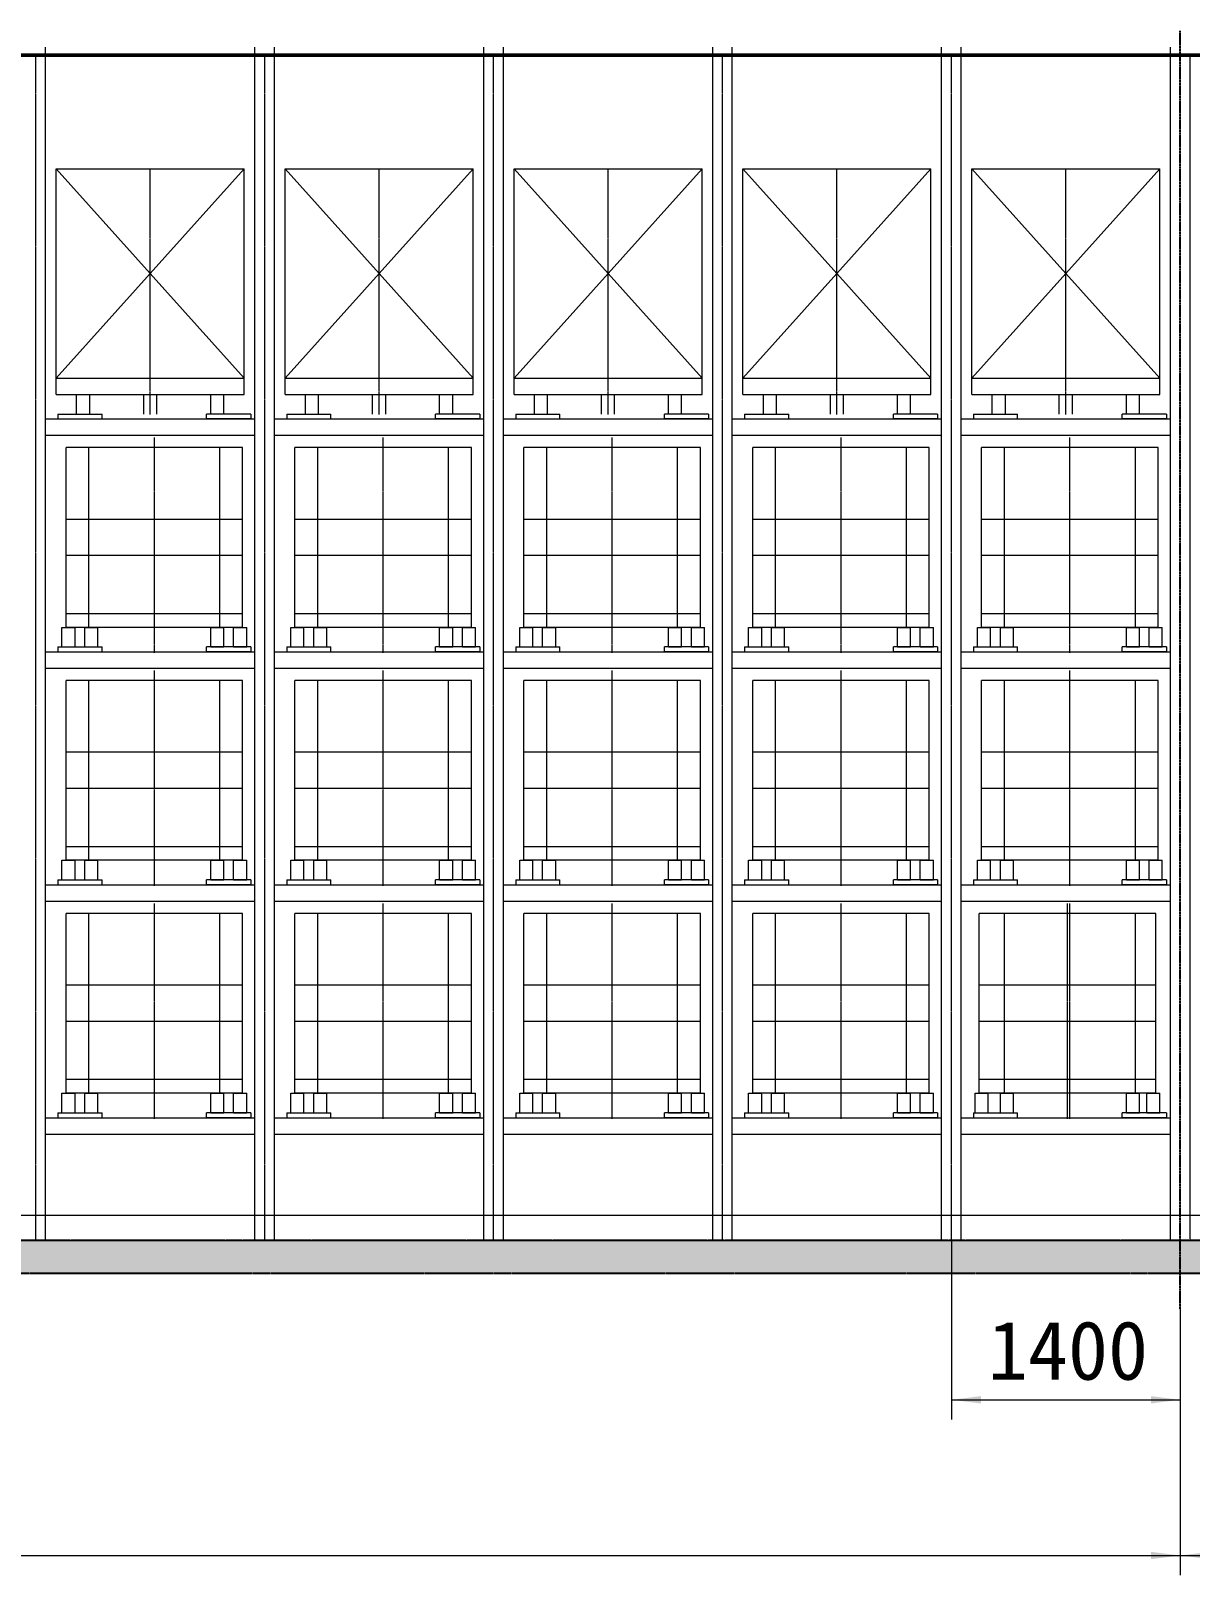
# Model space of a CAD drawing. Header units: millimetres. Extents: x -50460 to 50460, y -35640 to 35640.
# Drawn here: x 7675 to 14765, y 18416 to 27864 of the extents above; entities that cross this region are included whole.
import ezdxf

# ---------------------------------------------------------------- set-up
doc = ezdxf.new("R2010")
doc.units = ezdxf.units.MM
for name, pattern in [('AM_ISO08W050', [16, 13, -1, 1, -1]), ('双点画线', [22, 12, -2, 2, -2, 2, -2]), ('点画线', [18, 12, -2, 2, -2])]:
    doc.linetypes.add(name, pattern=pattern)
doc.layers.get('0').update_dxf_attribs({"lineweight": 35})
for name, color, linetype, lineweight in [('7', 30, '双点画线', 18), ('EB0', 7, 'Continuous', 15), ('loading', 57, 'Continuous', 18), ('RackFrame', 5, 'Continuous', 18), ('中心线层', 1, '点画线', 18), ('中心线层AM_7', 1, 'AM_ISO08W050', 25), ('剖面线层', 6, 'Continuous', 18), ('尺寸线层', 4, 'Continuous', 18), ('粗实线层AM_0', 7, 'Continuous', 50), ('细实线层', 3, 'Continuous', 18), ('细线', 7, 'Continuous', 18)]:
    doc.layers.add(name, color=color, linetype=linetype, lineweight=lineweight)
doc.dimstyles.new('AM_DEMATIC$0', dxfattribs={"dimscale": 120, "dimtxt": 3, "dimasz": 1.5, "dimexe": 1, "dimexo": 0, "dimgap": 1, "dimtad": 1, "dimdsep": 46, "dimtxsty": 'Standard', "dimblk": '_CAXARROW', "dimcen": 0, "dimdle": 3, "dimclrd": 256, "dimclre": 256, "dimclrt": 2, "dimadec": 0, "dimazin": 2, "dimtfac": 0.707107, "dimtdec": 3, "dimtmove": 0, "dimatfit": 3, "dimfxl": 0, "dimfrac": 2, "dimtolj": 1, "dimlwd": 18, "dimarcsym": 0})

# ---------------------------------------------------------------- blocks, each defined once
blk = doc.blocks.new('*X6')
at = {"layer": '尺寸线层', "linetype": 'Continuous', "lineweight": 18}
for points in [[(-32894.7, 18536.5), (-32714.7, 18559), (-32714.7, 18514)], [(14705.3, 18536.5), (14525.3, 18559), (14525.3, 18514)]]:
    blk.add_hatch(color=256, dxfattribs=at).paths.add_polyline_path(points, flags=0)
at = {"layer": '尺寸线层'}
for p, q in [((-32894.7, 20045.3), (-32894.7, 18416.5)), ((14705.3, 20045.3), (14705.3, 18416.5))]:
    blk.add_line(p, q, dxfattribs=at)
at = {"layer": '尺寸线层', "linetype": 'Continuous', "lineweight": 18}
blk.add_line((-32894.7, 18536.5), (14705.3, 18536.5), dxfattribs=at)
at = {"layer": '尺寸线层', "color": 2, "insert": (-8418.6, 18836.5), "char_height": 360, "width": 6488, "attachment_point": 5, "line_spacing_factor": 1.37}
blk.add_mtext('1400*34=47600', dxfattribs=at)
blk = doc.blocks.new('_CAXARROW')
blk.add_hatch(color=0).paths.add_polyline_path([(0, 0), (-1, 0.125), (-1, -0.125)], flags=0)
blk = doc.blocks.new('*X8')
at = {"layer": '中心线层', "linetype": '点画线', "lineweight": 18}
blk.add_line((0, -35.8), (0, 1280.9), dxfattribs=at)
at = {"layer": '细实线层'}
for p, q in [((-540, 120), (-540, 1220)), ((540, 1220), (-540, 1220)), ((540, 120), (540, 1220)), ((540.5, 780.8), (-540.5, 780.8)), ((540.5, 559.2), (-540.5, 559.2)), ((540, 203.3), (-540, 203.3)), ((-565, 0), (-565, 120)), ((-565, 120), (-485, 120)), ((540, 120), (-540, 120)), ((-485, 0), (-485, 120)), ((485, 0), (485, 120)), ((485, 120), (565, 120)), ((565, 0), (565, 120)), ((-565, 0), (-485, 0)), ((485, 0), (565, 0))]:
    blk.add_line(p, q, dxfattribs=at)
blk = doc.blocks.new('*X9')
at = {"layer": '中心线层', "linetype": '点画线', "lineweight": 18}
blk.add_line((0, -155.8), (0, 1160.9), dxfattribs=at)
at = {"layer": '剖面线层'}
for p, q in [((-400, 0), (-400, 1100)), ((400, 1100), (-400, 1100)), ((400, 0), (400, 1100)), ((400.5, 660.8), (-400.5, 660.8)), ((400.5, 439.2), (-400.5, 439.2)), ((-425, -120), (-425, 0)), ((-425, 0), (-345, 0)), ((400, 83.3), (-400, 83.3)), ((400, 0), (-400, 0)), ((-345, -120), (-345, 0)), ((345, -120), (345, 0)), ((345, 0), (425, 0)), ((425, -120), (425, 0)), ((-425, -120), (-345, -120)), ((345, -120), (425, -120))]:
    blk.add_line(p, q, dxfattribs=at)
blk = doc.blocks.new('*X10')
at = {"layer": '中心线层', "linetype": '点画线', "lineweight": 18}
blk.add_line((0, -35.8), (0, 1280.9), dxfattribs=at)
at = {"layer": '细实线层'}
for p, q in [((-540, 120), (-540, 1220)), ((540, 1220), (-540, 1220)), ((540, 120), (540, 1220)), ((540.5, 780.8), (-540.5, 780.8)), ((540.5, 559.2), (-540.5, 559.2)), ((540, 203.3), (-540, 203.3)), ((-565, 0), (-565, 120)), ((-565, 120), (-485, 120)), ((540, 120), (-540, 120)), ((-485, 0), (-485, 120)), ((485, 0), (485, 120)), ((485, 120), (565, 120)), ((565, 0), (565, 120)), ((-565, 0), (-485, 0)), ((485, 0), (565, 0))]:
    blk.add_line(p, q, dxfattribs=at)
blk = doc.blocks.new('*X11')
at = {"layer": '中心线层', "linetype": '点画线', "lineweight": 18}
blk.add_line((0, -155.8), (0, 1160.9), dxfattribs=at)
at = {"layer": '剖面线层'}
for p, q in [((-400, 0), (-400, 1100)), ((400, 1100), (-400, 1100)), ((400, 0), (400, 1100)), ((400.5, 660.8), (-400.5, 660.8)), ((400.5, 439.2), (-400.5, 439.2)), ((-425, -120), (-425, 0)), ((-425, 0), (-345, 0)), ((400, 83.3), (-400, 83.3)), ((400, 0), (-400, 0)), ((-345, -120), (-345, 0)), ((345, -120), (345, 0)), ((345, 0), (425, 0)), ((425, -120), (425, 0)), ((-425, -120), (-345, -120)), ((345, -120), (425, -120))]:
    blk.add_line(p, q, dxfattribs=at)
blk = doc.blocks.new('*X12')
at = {"layer": '中心线层', "linetype": '点画线', "lineweight": 18}
blk.add_line((0, -35.8), (0, 1280.9), dxfattribs=at)
at = {"layer": '细实线层'}
for p, q in [((-540, 120), (-540, 1220)), ((540, 1220), (-540, 1220)), ((540, 120), (540, 1220)), ((540.5, 780.8), (-540.5, 780.8)), ((540.5, 559.2), (-540.5, 559.2)), ((540, 203.3), (-540, 203.3)), ((-565, 0), (-565, 120)), ((-565, 120), (-485, 120)), ((540, 120), (-540, 120)), ((-485, 0), (-485, 120)), ((485, 0), (485, 120)), ((485, 120), (565, 120)), ((565, 0), (565, 120)), ((-565, 0), (-485, 0)), ((485, 0), (565, 0))]:
    blk.add_line(p, q, dxfattribs=at)
blk = doc.blocks.new('*X13')
at = {"layer": '中心线层', "linetype": '点画线', "lineweight": 18}
blk.add_line((0, -155.8), (0, 1160.9), dxfattribs=at)
at = {"layer": '剖面线层'}
for p, q in [((-400, 0), (-400, 1100)), ((400, 1100), (-400, 1100)), ((400, 0), (400, 1100)), ((400.5, 660.8), (-400.5, 660.8)), ((400.5, 439.2), (-400.5, 439.2)), ((-425, -120), (-425, 0)), ((-425, 0), (-345, 0)), ((400, 83.3), (-400, 83.3)), ((400, 0), (-400, 0)), ((-345, -120), (-345, 0)), ((345, -120), (345, 0)), ((345, 0), (425, 0)), ((425, -120), (425, 0)), ((-425, -120), (-345, -120)), ((345, -120), (425, -120))]:
    blk.add_line(p, q, dxfattribs=at)
blk = doc.blocks.new('*X14')
at = {"layer": '尺寸线层', "linetype": 'Continuous', "lineweight": 18}
for points in [[(13305.3, 19488.9), (13485.3, 19511.4), (13485.3, 19466.4)], [(14705.3, 19488.9), (14525.3, 19511.4), (14525.3, 19466.4)]]:
    blk.add_hatch(color=256, dxfattribs=at).paths.add_polyline_path(points, flags=0)
at = {"layer": '尺寸线层'}
for p, q in [((13305.3, 20461.4), (13305.3, 19368.9)), ((14705.3, 20045.3), (14705.3, 19368.9))]:
    blk.add_line(p, q, dxfattribs=at)
at = {"layer": '尺寸线层', "linetype": 'Continuous', "lineweight": 18}
blk.add_line((13305.3, 19488.9), (14705.3, 19488.9), dxfattribs=at)
at = {"layer": '尺寸线层', "color": 2, "insert": (14018.3, 19788.9), "char_height": 360, "width": 1880, "attachment_point": 5, "line_spacing_factor": 1.37}
blk.add_mtext('1400', dxfattribs=at)
blk = doc.blocks.new('*X15')
at = {"layer": '中心线层', "linetype": '点画线', "lineweight": 18}
blk.add_line((0, -35.8), (0, 1280.9), dxfattribs=at)
at = {"layer": '细实线层'}
for p, q in [((-540, 120), (-540, 1220)), ((540, 1220), (-540, 1220)), ((540, 120), (540, 1220)), ((540.5, 780.8), (-540.5, 780.8)), ((540.5, 559.2), (-540.5, 559.2)), ((540, 203.3), (-540, 203.3)), ((-565, 0), (-565, 120)), ((-565, 120), (-485, 120)), ((540, 120), (-540, 120)), ((-485, 0), (-485, 120)), ((485, 0), (485, 120)), ((485, 120), (565, 120)), ((565, 0), (565, 120)), ((-565, 0), (-485, 0)), ((485, 0), (565, 0))]:
    blk.add_line(p, q, dxfattribs=at)
blk = doc.blocks.new('*X16')
at = {"layer": '中心线层', "linetype": '点画线', "lineweight": 18}
blk.add_line((0, -155.8), (0, 1160.9), dxfattribs=at)
at = {"layer": '剖面线层'}
for p, q in [((-400, 0), (-400, 1100)), ((400, 1100), (-400, 1100)), ((400, 0), (400, 1100)), ((400.5, 660.8), (-400.5, 660.8)), ((400.5, 439.2), (-400.5, 439.2)), ((-425, -120), (-425, 0)), ((-425, 0), (-345, 0)), ((400, 83.3), (-400, 83.3)), ((400, 0), (-400, 0)), ((-345, -120), (-345, 0)), ((345, -120), (345, 0)), ((345, 0), (425, 0)), ((425, -120), (425, 0)), ((-425, -120), (-345, -120)), ((345, -120), (425, -120))]:
    blk.add_line(p, q, dxfattribs=at)
blk = doc.blocks.new('*X17')
at = {"layer": '中心线层', "linetype": '点画线', "lineweight": 18}
blk.add_line((0, -35.8), (0, 1280.9), dxfattribs=at)
at = {"layer": '细实线层'}
for p, q in [((-540, 120), (-540, 1220)), ((540, 1220), (-540, 1220)), ((540, 120), (540, 1220)), ((540.5, 780.8), (-540.5, 780.8)), ((540.5, 559.2), (-540.5, 559.2)), ((540, 203.3), (-540, 203.3)), ((-565, 0), (-565, 120)), ((-565, 120), (-485, 120)), ((540, 120), (-540, 120)), ((-485, 0), (-485, 120)), ((485, 0), (485, 120)), ((485, 120), (565, 120)), ((565, 0), (565, 120)), ((-565, 0), (-485, 0)), ((485, 0), (565, 0))]:
    blk.add_line(p, q, dxfattribs=at)
blk = doc.blocks.new('*X18')
at = {"layer": '中心线层', "linetype": '点画线', "lineweight": 18}
blk.add_line((0, -155.8), (0, 1160.9), dxfattribs=at)
at = {"layer": '剖面线层'}
for p, q in [((-400, 0), (-400, 1100)), ((400, 1100), (-400, 1100)), ((400, 0), (400, 1100)), ((400.5, 660.8), (-400.5, 660.8)), ((400.5, 439.2), (-400.5, 439.2)), ((-425, -120), (-425, 0)), ((-425, 0), (-345, 0)), ((400, 83.3), (-400, 83.3)), ((400, 0), (-400, 0)), ((-345, -120), (-345, 0)), ((345, -120), (345, 0)), ((345, 0), (425, 0)), ((425, -120), (425, 0)), ((-425, -120), (-345, -120)), ((345, -120), (425, -120))]:
    blk.add_line(p, q, dxfattribs=at)
blk = doc.blocks.new('*X19')
at = {"layer": '中心线层', "linetype": '点画线', "lineweight": 18}
blk.add_line((0, -35.8), (0, 1280.9), dxfattribs=at)
at = {"layer": '细实线层'}
for p, q in [((-540, 120), (-540, 1220)), ((540, 1220), (-540, 1220)), ((540, 120), (540, 1220)), ((540.5, 780.8), (-540.5, 780.8)), ((540.5, 559.2), (-540.5, 559.2)), ((540, 203.3), (-540, 203.3)), ((-565, 0), (-565, 120)), ((-565, 120), (-485, 120)), ((540, 120), (-540, 120)), ((-485, 0), (-485, 120)), ((485, 0), (485, 120)), ((485, 120), (565, 120)), ((565, 0), (565, 120)), ((-565, 0), (-485, 0)), ((485, 0), (565, 0))]:
    blk.add_line(p, q, dxfattribs=at)
blk = doc.blocks.new('*X20')
at = {"layer": '中心线层', "linetype": '点画线', "lineweight": 18}
blk.add_line((0, -155.8), (0, 1160.9), dxfattribs=at)
at = {"layer": '剖面线层'}
for p, q in [((-400, 0), (-400, 1100)), ((400, 1100), (-400, 1100)), ((400, 0), (400, 1100)), ((400.5, 660.8), (-400.5, 660.8)), ((400.5, 439.2), (-400.5, 439.2)), ((-425, -120), (-425, 0)), ((-425, 0), (-345, 0)), ((400, 83.3), (-400, 83.3)), ((400, 0), (-400, 0)), ((-345, -120), (-345, 0)), ((345, -120), (345, 0)), ((345, 0), (425, 0)), ((425, -120), (425, 0)), ((-425, -120), (-345, -120)), ((345, -120), (425, -120))]:
    blk.add_line(p, q, dxfattribs=at)
blk = doc.blocks.new('*X21')
at = {"layer": '中心线层', "linetype": '点画线', "lineweight": 18}
blk.add_line((110.1, -331.3), (110.1, 1174.7), dxfattribs=at)
at = {"layer": '细实线层'}
for p, q in [((-464.9, 1171.7), (685.1, 1171.7)), ((685.1, 1171.7), (-464.9, -108.3)), ((-464.9, 1171.7), (685.1, -108.3)), ((-464.9, -208.3), (-464.9, 1171.7)), ((685.1, -208.3), (685.1, 1171.7)), ((-464.9, -108.3), (685.1, -108.3)), ((-464.9, -208.3), (685.1, -208.3)), ((-339.9, -328.3), (-339.9, -208.3)), ((-259.9, -328.3), (-259.9, -208.3)), ((70.1, -328.3), (70.1, -208.3)), ((150.1, -328.3), (150.1, -208.3)), ((480.1, -328.3), (480.1, -208.3)), ((560.1, -328.3), (560.1, -208.3))]:
    blk.add_line(p, q, dxfattribs=at)
blk = doc.blocks.new('*X22')
at = {"layer": '中心线层', "linetype": '点画线', "lineweight": 18}
blk.add_line((0, -35.8), (0, 1280.9), dxfattribs=at)
at = {"layer": '细实线层'}
for p, q in [((-540, 120), (-540, 1220)), ((540, 1220), (-540, 1220)), ((540, 120), (540, 1220)), ((540.5, 780.8), (-540.5, 780.8)), ((540.5, 559.2), (-540.5, 559.2)), ((540, 203.3), (-540, 203.3)), ((-565, 0), (-565, 120)), ((-565, 120), (-485, 120)), ((540, 120), (-540, 120)), ((-485, 0), (-485, 120)), ((485, 0), (485, 120)), ((485, 120), (565, 120)), ((565, 0), (565, 120)), ((-565, 0), (-485, 0)), ((485, 0), (565, 0))]:
    blk.add_line(p, q, dxfattribs=at)
blk = doc.blocks.new('*X23')
at = {"layer": '中心线层', "linetype": '点画线', "lineweight": 18}
blk.add_line((0, -155.8), (0, 1160.9), dxfattribs=at)
at = {"layer": '剖面线层'}
for p, q in [((-400, 0), (-400, 1100)), ((400, 1100), (-400, 1100)), ((400, 0), (400, 1100)), ((400.5, 660.8), (-400.5, 660.8)), ((400.5, 439.2), (-400.5, 439.2)), ((-425, -120), (-425, 0)), ((-425, 0), (-345, 0)), ((400, 83.3), (-400, 83.3)), ((400, 0), (-400, 0)), ((-345, -120), (-345, 0)), ((345, -120), (345, 0)), ((345, 0), (425, 0)), ((425, -120), (425, 0)), ((-425, -120), (-345, -120)), ((345, -120), (425, -120))]:
    blk.add_line(p, q, dxfattribs=at)
blk = doc.blocks.new('*X24')
at = {"layer": '中心线层', "linetype": '点画线', "lineweight": 18}
blk.add_line((0, -35.8), (0, 1280.9), dxfattribs=at)
at = {"layer": '细实线层'}
for p, q in [((-540, 120), (-540, 1220)), ((540, 1220), (-540, 1220)), ((540, 120), (540, 1220)), ((540.5, 780.8), (-540.5, 780.8)), ((540.5, 559.2), (-540.5, 559.2)), ((540, 203.3), (-540, 203.3)), ((-565, 0), (-565, 120)), ((-565, 120), (-485, 120)), ((540, 120), (-540, 120)), ((-485, 0), (-485, 120)), ((485, 0), (485, 120)), ((485, 120), (565, 120)), ((565, 0), (565, 120)), ((-565, 0), (-485, 0)), ((485, 0), (565, 0))]:
    blk.add_line(p, q, dxfattribs=at)
blk = doc.blocks.new('*X25')
at = {"layer": '中心线层', "linetype": '点画线', "lineweight": 18}
blk.add_line((0, -155.8), (0, 1160.9), dxfattribs=at)
at = {"layer": '剖面线层'}
for p, q in [((-400, 0), (-400, 1100)), ((400, 1100), (-400, 1100)), ((400, 0), (400, 1100)), ((400.5, 660.8), (-400.5, 660.8)), ((400.5, 439.2), (-400.5, 439.2)), ((-425, -120), (-425, 0)), ((-425, 0), (-345, 0)), ((400, 83.3), (-400, 83.3)), ((400, 0), (-400, 0)), ((-345, -120), (-345, 0)), ((345, -120), (345, 0)), ((345, 0), (425, 0)), ((425, -120), (425, 0)), ((-425, -120), (-345, -120)), ((345, -120), (425, -120))]:
    blk.add_line(p, q, dxfattribs=at)
blk = doc.blocks.new('*X26')
at = {"layer": '中心线层', "linetype": '点画线', "lineweight": 18}
blk.add_line((0, -35.8), (0, 1280.9), dxfattribs=at)
at = {"layer": '细实线层'}
for p, q in [((-540, 120), (-540, 1220)), ((540, 1220), (-540, 1220)), ((540, 120), (540, 1220)), ((540.5, 780.8), (-540.5, 780.8)), ((540.5, 559.2), (-540.5, 559.2)), ((540, 203.3), (-540, 203.3)), ((-565, 0), (-565, 120)), ((-565, 120), (-485, 120)), ((540, 120), (-540, 120)), ((-485, 0), (-485, 120)), ((485, 0), (485, 120)), ((485, 120), (565, 120)), ((565, 0), (565, 120)), ((-565, 0), (-485, 0)), ((485, 0), (565, 0))]:
    blk.add_line(p, q, dxfattribs=at)
blk = doc.blocks.new('*X27')
at = {"layer": '中心线层', "linetype": '点画线', "lineweight": 18}
blk.add_line((0, -155.8), (0, 1160.9), dxfattribs=at)
at = {"layer": '剖面线层'}
for p, q in [((-400, 0), (-400, 1100)), ((400, 1100), (-400, 1100)), ((400, 0), (400, 1100)), ((400.5, 660.8), (-400.5, 660.8)), ((400.5, 439.2), (-400.5, 439.2)), ((-425, -120), (-425, 0)), ((-425, 0), (-345, 0)), ((400, 83.3), (-400, 83.3)), ((400, 0), (-400, 0)), ((-345, -120), (-345, 0)), ((345, -120), (345, 0)), ((345, 0), (425, 0)), ((425, -120), (425, 0)), ((-425, -120), (-345, -120)), ((345, -120), (425, -120))]:
    blk.add_line(p, q, dxfattribs=at)
blk = doc.blocks.new('*X28')
at = {"layer": '中心线层', "linetype": '点画线', "lineweight": 18}
blk.add_line((0, -35.8), (0, 1280.9), dxfattribs=at)
at = {"layer": '细实线层'}
for p, q in [((-540, 120), (-540, 1220)), ((540, 1220), (-540, 1220)), ((540, 120), (540, 1220)), ((540.5, 780.8), (-540.5, 780.8)), ((540.5, 559.2), (-540.5, 559.2)), ((540, 203.3), (-540, 203.3)), ((-565, 0), (-565, 120)), ((-565, 120), (-485, 120)), ((540, 120), (-540, 120)), ((-485, 0), (-485, 120)), ((485, 0), (485, 120)), ((485, 120), (565, 120)), ((565, 0), (565, 120)), ((-565, 0), (-485, 0)), ((485, 0), (565, 0))]:
    blk.add_line(p, q, dxfattribs=at)
blk = doc.blocks.new('*X29')
at = {"layer": '中心线层', "linetype": '点画线', "lineweight": 18}
blk.add_line((0, -155.8), (0, 1160.9), dxfattribs=at)
at = {"layer": '剖面线层'}
for p, q in [((-400, 0), (-400, 1100)), ((400, 1100), (-400, 1100)), ((400, 0), (400, 1100)), ((400.5, 660.8), (-400.5, 660.8)), ((400.5, 439.2), (-400.5, 439.2)), ((-425, -120), (-425, 0)), ((-425, 0), (-345, 0)), ((400, 83.3), (-400, 83.3)), ((400, 0), (-400, 0)), ((-345, -120), (-345, 0)), ((345, -120), (345, 0)), ((345, 0), (425, 0)), ((425, -120), (425, 0)), ((-425, -120), (-345, -120)), ((345, -120), (425, -120))]:
    blk.add_line(p, q, dxfattribs=at)
blk = doc.blocks.new('*X30')
at = {"layer": '中心线层', "linetype": '点画线', "lineweight": 18}
blk.add_line((0, -35.8), (0, 1280.9), dxfattribs=at)
at = {"layer": '细实线层'}
for p, q in [((-540, 120), (-540, 1220)), ((540, 1220), (-540, 1220)), ((540, 120), (540, 1220)), ((540.5, 780.8), (-540.5, 780.8)), ((540.5, 559.2), (-540.5, 559.2)), ((540, 203.3), (-540, 203.3)), ((-565, 0), (-565, 120)), ((-565, 120), (-485, 120)), ((540, 120), (-540, 120)), ((-485, 0), (-485, 120)), ((485, 0), (485, 120)), ((485, 120), (565, 120)), ((565, 0), (565, 120)), ((-565, 0), (-485, 0)), ((485, 0), (565, 0))]:
    blk.add_line(p, q, dxfattribs=at)
blk = doc.blocks.new('*X31')
at = {"layer": '中心线层', "linetype": '点画线', "lineweight": 18}
blk.add_line((0, -155.8), (0, 1160.9), dxfattribs=at)
at = {"layer": '剖面线层'}
for p, q in [((-400, 0), (-400, 1100)), ((400, 1100), (-400, 1100)), ((400, 0), (400, 1100)), ((400.5, 660.8), (-400.5, 660.8)), ((400.5, 439.2), (-400.5, 439.2)), ((-425, -120), (-425, 0)), ((-425, 0), (-345, 0)), ((400, 83.3), (-400, 83.3)), ((400, 0), (-400, 0)), ((-345, -120), (-345, 0)), ((345, -120), (345, 0)), ((345, 0), (425, 0)), ((425, -120), (425, 0)), ((-425, -120), (-345, -120)), ((345, -120), (425, -120))]:
    blk.add_line(p, q, dxfattribs=at)
blk = doc.blocks.new('*X32')
at = {"layer": '中心线层', "linetype": '点画线', "lineweight": 18}
blk.add_line((0, -35.8), (0, 1280.9), dxfattribs=at)
at = {"layer": '细实线层'}
for p, q in [((-540, 120), (-540, 1220)), ((540, 1220), (-540, 1220)), ((540, 120), (540, 1220)), ((540.5, 780.8), (-540.5, 780.8)), ((540.5, 559.2), (-540.5, 559.2)), ((540, 203.3), (-540, 203.3)), ((-565, 0), (-565, 120)), ((-565, 120), (-485, 120)), ((540, 120), (-540, 120)), ((-485, 0), (-485, 120)), ((485, 0), (485, 120)), ((485, 120), (565, 120)), ((565, 0), (565, 120)), ((-565, 0), (-485, 0)), ((485, 0), (565, 0))]:
    blk.add_line(p, q, dxfattribs=at)
blk = doc.blocks.new('*X33')
at = {"layer": '中心线层', "linetype": '点画线', "lineweight": 18}
blk.add_line((0, -155.8), (0, 1160.9), dxfattribs=at)
at = {"layer": '剖面线层'}
for p, q in [((-400, 0), (-400, 1100)), ((400, 1100), (-400, 1100)), ((400, 0), (400, 1100)), ((400.5, 660.8), (-400.5, 660.8)), ((400.5, 439.2), (-400.5, 439.2)), ((-425, -120), (-425, 0)), ((-425, 0), (-345, 0)), ((400, 83.3), (-400, 83.3)), ((400, 0), (-400, 0)), ((-345, -120), (-345, 0)), ((345, -120), (345, 0)), ((345, 0), (425, 0)), ((425, -120), (425, 0)), ((-425, -120), (-345, -120)), ((345, -120), (425, -120))]:
    blk.add_line(p, q, dxfattribs=at)
blk = doc.blocks.new('*X34')
at = {"layer": '中心线层', "linetype": '点画线', "lineweight": 18}
blk.add_line((0, -35.8), (0, 1280.9), dxfattribs=at)
at = {"layer": '细实线层'}
for p, q in [((-540, 120), (-540, 1220)), ((540, 1220), (-540, 1220)), ((540, 120), (540, 1220)), ((540.5, 780.8), (-540.5, 780.8)), ((540.5, 559.2), (-540.5, 559.2)), ((540, 203.3), (-540, 203.3)), ((-565, 0), (-565, 120)), ((-565, 120), (-485, 120)), ((540, 120), (-540, 120)), ((-485, 0), (-485, 120)), ((485, 0), (485, 120)), ((485, 120), (565, 120)), ((565, 0), (565, 120)), ((-565, 0), (-485, 0)), ((485, 0), (565, 0))]:
    blk.add_line(p, q, dxfattribs=at)
blk = doc.blocks.new('*X35')
at = {"layer": '中心线层', "linetype": '点画线', "lineweight": 18}
blk.add_line((0, -155.8), (0, 1160.9), dxfattribs=at)
at = {"layer": '剖面线层'}
for p, q in [((-400, 0), (-400, 1100)), ((400, 1100), (-400, 1100)), ((400, 0), (400, 1100)), ((400.5, 660.8), (-400.5, 660.8)), ((400.5, 439.2), (-400.5, 439.2)), ((-425, -120), (-425, 0)), ((-425, 0), (-345, 0)), ((400, 83.3), (-400, 83.3)), ((400, 0), (-400, 0)), ((-345, -120), (-345, 0)), ((345, -120), (345, 0)), ((345, 0), (425, 0)), ((425, -120), (425, 0)), ((-425, -120), (-345, -120)), ((345, -120), (425, -120))]:
    blk.add_line(p, q, dxfattribs=at)
blk = doc.blocks.new('*X36')
at = {"layer": '中心线层', "linetype": '点画线', "lineweight": 18}
blk.add_line((0, -35.8), (0, 1280.9), dxfattribs=at)
at = {"layer": '细实线层'}
for p, q in [((-540, 120), (-540, 1220)), ((540, 1220), (-540, 1220)), ((540, 120), (540, 1220)), ((540.5, 780.8), (-540.5, 780.8)), ((540.5, 559.2), (-540.5, 559.2)), ((540, 203.3), (-540, 203.3)), ((-565, 0), (-565, 120)), ((-565, 120), (-485, 120)), ((540, 120), (-540, 120)), ((-485, 0), (-485, 120)), ((485, 0), (485, 120)), ((485, 120), (565, 120)), ((565, 0), (565, 120)), ((-565, 0), (-485, 0)), ((485, 0), (565, 0))]:
    blk.add_line(p, q, dxfattribs=at)
blk = doc.blocks.new('*X37')
at = {"layer": '中心线层', "linetype": '点画线', "lineweight": 18}
blk.add_line((0, -155.8), (0, 1160.9), dxfattribs=at)
at = {"layer": '剖面线层'}
for p, q in [((-400, 0), (-400, 1100)), ((400, 1100), (-400, 1100)), ((400, 0), (400, 1100)), ((400.5, 660.8), (-400.5, 660.8)), ((400.5, 439.2), (-400.5, 439.2)), ((-425, -120), (-425, 0)), ((-425, 0), (-345, 0)), ((400, 83.3), (-400, 83.3)), ((400, 0), (-400, 0)), ((-345, -120), (-345, 0)), ((345, -120), (345, 0)), ((345, 0), (425, 0)), ((425, -120), (425, 0)), ((-425, -120), (-345, -120)), ((345, -120), (425, -120))]:
    blk.add_line(p, q, dxfattribs=at)
blk = doc.blocks.new('*X38')
at = {"layer": '中心线层', "linetype": '点画线', "lineweight": 18}
blk.add_line((0, -35.8), (0, 1280.9), dxfattribs=at)
at = {"layer": '细实线层'}
for p, q in [((-540, 120), (-540, 1220)), ((540, 1220), (-540, 1220)), ((540, 120), (540, 1220)), ((540.5, 780.8), (-540.5, 780.8)), ((540.5, 559.2), (-540.5, 559.2)), ((540, 203.3), (-540, 203.3)), ((-565, 0), (-565, 120)), ((-565, 120), (-485, 120)), ((540, 120), (-540, 120)), ((-485, 0), (-485, 120)), ((485, 0), (485, 120)), ((485, 120), (565, 120)), ((565, 0), (565, 120)), ((-565, 0), (-485, 0)), ((485, 0), (565, 0))]:
    blk.add_line(p, q, dxfattribs=at)
blk = doc.blocks.new('*X39')
at = {"layer": '中心线层', "linetype": '点画线', "lineweight": 18}
blk.add_line((0, -155.8), (0, 1160.9), dxfattribs=at)
at = {"layer": '剖面线层'}
for p, q in [((-400, 0), (-400, 1100)), ((400, 1100), (-400, 1100)), ((400, 0), (400, 1100)), ((400.5, 660.8), (-400.5, 660.8)), ((400.5, 439.2), (-400.5, 439.2)), ((-425, -120), (-425, 0)), ((-425, 0), (-345, 0)), ((400, 83.3), (-400, 83.3)), ((400, 0), (-400, 0)), ((-345, -120), (-345, 0)), ((345, -120), (345, 0)), ((345, 0), (425, 0)), ((425, -120), (425, 0)), ((-425, -120), (-345, -120)), ((345, -120), (425, -120))]:
    blk.add_line(p, q, dxfattribs=at)
blk = doc.blocks.new('*X212')
at = {"layer": '中心线层', "linetype": '点画线', "lineweight": 18}
blk.add_line((110.1, -331.3), (110.1, 1174.7), dxfattribs=at)
at = {"layer": '细实线层'}
for p, q in [((-464.9, 1171.7), (685.1, 1171.7)), ((685.1, 1171.7), (-464.9, -108.3)), ((-464.9, 1171.7), (685.1, -108.3)), ((-464.9, -208.3), (-464.9, 1171.7)), ((685.1, -208.3), (685.1, 1171.7)), ((-464.9, -108.3), (685.1, -108.3)), ((-464.9, -208.3), (685.1, -208.3)), ((-339.9, -328.3), (-339.9, -208.3)), ((-259.9, -328.3), (-259.9, -208.3)), ((70.1, -328.3), (70.1, -208.3)), ((150.1, -328.3), (150.1, -208.3)), ((480.1, -328.3), (480.1, -208.3)), ((560.1, -328.3), (560.1, -208.3))]:
    blk.add_line(p, q, dxfattribs=at)
blk = doc.blocks.new('*X213')
at = {"layer": '中心线层', "linetype": '点画线', "lineweight": 18}
blk.add_line((110.1, -331.3), (110.1, 1174.7), dxfattribs=at)
at = {"layer": '细实线层'}
for p, q in [((-464.9, 1171.7), (685.1, 1171.7)), ((685.1, 1171.7), (-464.9, -108.3)), ((-464.9, 1171.7), (685.1, -108.3)), ((-464.9, -208.3), (-464.9, 1171.7)), ((685.1, -208.3), (685.1, 1171.7)), ((-464.9, -108.3), (685.1, -108.3)), ((-464.9, -208.3), (685.1, -208.3)), ((-339.9, -328.3), (-339.9, -208.3)), ((-259.9, -328.3), (-259.9, -208.3)), ((70.1, -328.3), (70.1, -208.3)), ((150.1, -328.3), (150.1, -208.3)), ((480.1, -328.3), (480.1, -208.3)), ((560.1, -328.3), (560.1, -208.3))]:
    blk.add_line(p, q, dxfattribs=at)
blk = doc.blocks.new('*X214')
at = {"layer": '中心线层', "linetype": '点画线', "lineweight": 18}
blk.add_line((110.1, -331.3), (110.1, 1174.7), dxfattribs=at)
at = {"layer": '细实线层'}
for p, q in [((-464.9, 1171.7), (685.1, 1171.7)), ((685.1, 1171.7), (-464.9, -108.3)), ((-464.9, 1171.7), (685.1, -108.3)), ((-464.9, -208.3), (-464.9, 1171.7)), ((685.1, -208.3), (685.1, 1171.7)), ((-464.9, -108.3), (685.1, -108.3)), ((-464.9, -208.3), (685.1, -208.3)), ((-339.9, -328.3), (-339.9, -208.3)), ((-259.9, -328.3), (-259.9, -208.3)), ((70.1, -328.3), (70.1, -208.3)), ((150.1, -328.3), (150.1, -208.3)), ((480.1, -328.3), (480.1, -208.3)), ((560.1, -328.3), (560.1, -208.3))]:
    blk.add_line(p, q, dxfattribs=at)
blk = doc.blocks.new('*X243')
at = {"layer": '中心线层', "linetype": '点画线', "lineweight": 18}
blk.add_line((110.1, -331.3), (110.1, 1174.7), dxfattribs=at)
at = {"layer": '细实线层'}
for p, q in [((-464.9, 1171.7), (685.1, 1171.7)), ((685.1, 1171.7), (-464.9, -108.3)), ((-464.9, 1171.7), (685.1, -108.3)), ((-464.9, -208.3), (-464.9, 1171.7)), ((685.1, -208.3), (685.1, 1171.7)), ((-464.9, -108.3), (685.1, -108.3)), ((-464.9, -208.3), (685.1, -208.3)), ((-339.9, -328.3), (-339.9, -208.3)), ((-259.9, -328.3), (-259.9, -208.3)), ((70.1, -328.3), (70.1, -208.3)), ((150.1, -328.3), (150.1, -208.3)), ((480.1, -328.3), (480.1, -208.3)), ((560.1, -328.3), (560.1, -208.3))]:
    blk.add_line(p, q, dxfattribs=at)
blk = doc.blocks.new('*X245')
at = {"layer": '剖面线层', "linetype": 'Continuous', "lineweight": 18}
h = blk.add_hatch(dxfattribs=at)
h.set_pattern_fill('AR-CONC', color=256, style=0)
h.set_pattern_definition([(50, (0, 0), (182.18467, -15.9391), [19.05, -209.55]), (355, (0, 0), (-35.2428, 191.05664), [15.24, -167.64]), (100.451, (15.18, -1.33), (146.9425, 175.1167), [16.19, -178.09]), (46.1842, (0, 50.8), (271.07904, -42.0423), [28.575, -314.325]), (96.6356, (22.6, 47.3), (237.4042, 247.4256), [24.285, -267.135]), (351.184, (0, 50.8), (237.4046, 247.4251), [22.86, -251.46]), (21, (25.4, 38.1), (151.61488, -102.26552), [19.05, -209.55]), (326, (25.4, 38.1), (61.80203, 184.18797), [15.24, -167.64]), (71.4514, (38.03, 29.58), (213.4165, 81.92286), [16.19, -178.09]), (37.5, (0, 0), (3.0886, 84.55504), [0, -165.608, 0, -170.18, 0, -168.275]), (7.5, (0, 0), (66.81966, 100.18057), [0, -97.028, 0, -161.798, 0, -64.135]), (-32.5, (-56.64, 0), (135.590595, -5.728744), [0, -63.5, 0, -198.12, 0, -262.89]), (-42.5, (-82.04, 0), (148.12918, 25.4265), [0, -82.55, 0, -131.572, 0, -186.69])])
edge = h.paths.add_edge_path(flags=0)
edge.add_spline(control_points=[(-64667.6, -100), (-64658.9, -84.4), (-64651.2, -66.3), (-64650, -48.7)], knot_values=[0, 0, 0, 0, 54.680686, 54.680686, 54.680686, 54.680686], weights=[1, 1, 1, 1], degree=3, periodic=0)
edge.add_spline(control_points=[(-64650, -48.7), (-64649.8, -45.2), (-64650, -15.6), (-64687.5, 29.8), (-64674.5, 80), (-64667.6, 100)], knot_values=[0, 0, 0, 0, 10.510768, 91.048565, 154.862088, 154.862088, 154.862088, 154.862088], weights=[1, 1, 1, 1, 1, 1], degree=3, periodic=0)
edge.add_line((-64667.6, 100), (-10066.8, 100))
edge.add_spline(control_points=[(-10066.8, 100), (-10073.8, 80), (-10086.7, 29.8), (-10036.2, -31.3), (-10056.4, -81.4), (-10066.8, -100)], knot_values=[0, 0, 0, 0, 64.069741, 144.930907, 209.542774, 209.542774, 209.542774, 209.542774], weights=[1, 1, 1, 1, 1, 1], degree=3, periodic=0)
edge.add_line((-10066.8, -100), (-64667.6, -100))
at = {"layer": '7', "linetype": '双点画线', "lineweight": 25}
for p, q in [((-10066.8, 100), (-64667.6, 100)), ((-64667.6, -100), (-10066.8, -100))]:
    blk.add_line(p, q, dxfattribs=at)
blk = doc.blocks.new('*X253')
at = {"layer": '尺寸线层'}
for p, q in [((-54087, 77.5), (0, 77.5)), ((-54087, -77.5), (0, -77.5))]:
    blk.add_line(p, q, dxfattribs=at)
blk = doc.blocks.new('*X734')
at = {"layer": '尺寸线层', "linetype": 'Continuous', "lineweight": 18}
for points in [[(14705.3, 18536.5), (14885.3, 18559), (14885.3, 18514)], [(20705.3, 18536.5), (20525.3, 18559), (20525.3, 18514)]]:
    blk.add_hatch(color=256, dxfattribs=at).paths.add_polyline_path(points, flags=0)
at = {"layer": '尺寸线层'}
for p, q in [((20705.3, 20264.4), (20705.3, 18416.5)), ((14705.3, 20045.3), (14705.3, 18416.5))]:
    blk.add_line(p, q, dxfattribs=at)
at = {"layer": '尺寸线层', "linetype": 'Continuous', "lineweight": 18}
blk.add_line((14705.3, 18536.5), (20705.3, 18536.5), dxfattribs=at)
at = {"layer": '尺寸线层', "color": 2, "insert": (17718.3, 18836.5), "char_height": 360, "width": 1948, "attachment_point": 5, "line_spacing_factor": 1.37}
blk.add_mtext('6000', dxfattribs=at)

msp = doc.modelspace()

# ---------------------------------------------------------------- linework, layer by layer
at = {"layer": 'loading'}
for p, q in [((7840.258, 25519.445), (8110.258, 25519.445)), ((7840.258, 25519.445), (7840.258, 25489.445)), ((8110.258, 25489.445), (8110.258, 25519.445)), ((9020.258, 25519.445), (8750.258, 25519.445)), ((8750.258, 25489.445), (8750.258, 25519.445)), ((9020.258, 25519.445), (9020.258, 25489.445)), ((9240.258, 25519.445), (9510.258, 25519.445)), ((9240.258, 25519.445), (9240.258, 25489.445)), ((9510.258, 25489.445), (9510.258, 25519.445)), ((10420.258, 25519.445), (10150.258, 25519.445)), ((10150.258, 25489.445), (10150.258, 25519.445)), ((10420.258, 25519.445), (10420.258, 25489.445)), ((10640.258, 25519.445), (10910.258, 25519.445)), ((10640.258, 25519.445), (10640.258, 25489.445)), ((10910.258, 25489.445), (10910.258, 25519.445)), ((11820.258, 25519.445), (11550.258, 25519.445)), ((11550.258, 25489.445), (11550.258, 25519.445)), ((11820.258, 25519.445), (11820.258, 25489.445)), ((12040.258, 25519.445), (12310.258, 25519.445)), ((12040.258, 25519.445), (12040.258, 25489.445)), ((12310.258, 25489.445), (12310.258, 25519.445)), ((13220.258, 25519.445), (12950.258, 25519.445)), ((12950.258, 25489.445), (12950.258, 25519.445)), ((13220.258, 25519.445), (13220.258, 25489.445)), ((13440.258, 25519.445), (13710.258, 25519.445)), ((13440.258, 25519.445), (13440.258, 25489.445)), ((13710.258, 25489.445), (13710.258, 25519.445)), ((14620.258, 25519.445), (14350.258, 25519.445)), ((14350.258, 25489.445), (14350.258, 25519.445)), ((14620.258, 25519.445), (14620.258, 25489.445)), ((7765.258, 25489.445), (9045.258, 25489.445)), ((7845.258, 25489.445), (8110.258, 25489.445)), ((7895.258, 25489.445), (9045.258, 25489.445)), ((9020.258, 25489.445), (8750.258, 25489.445)), ((9165.258, 25489.445), (10445.258, 25489.445)), ((9245.258, 25489.445), (9510.258, 25489.445)), ((9295.258, 25489.445), (10445.258, 25489.445)), ((10420.258, 25489.445), (10150.258, 25489.445)), ((10565.258, 25489.445), (11845.258, 25489.445)), ((10645.258, 25489.445), (10910.258, 25489.445)), ((10695.258, 25489.445), (11845.258, 25489.445)), ((11820.258, 25489.445), (11550.258, 25489.445)), ((11965.258, 25489.445), (13245.258, 25489.445)), ((12045.258, 25489.445), (12310.258, 25489.445)), ((12095.258, 25489.445), (13245.258, 25489.445)), ((13220.258, 25489.445), (12950.258, 25489.445)), ((13365.258, 25489.445), (14645.258, 25489.445)), ((13445.258, 25489.445), (13710.258, 25489.445)), ((13495.258, 25489.445), (14645.258, 25489.445)), ((14620.258, 25489.445), (14350.258, 25489.445)), ((7765.258, 25389.445), (9045.258, 25389.445)), ((7765.258, 25389.445), (7775.258, 25389.445)), ((7895.258, 25389.445), (9045.258, 25389.445)), ((9165.258, 25389.445), (10445.258, 25389.445)), ((9165.258, 25389.445), (9175.258, 25389.445)), ((9295.258, 25389.445), (10445.258, 25389.445)), ((10565.258, 25389.445), (11845.258, 25389.445)), ((10565.258, 25389.445), (10575.258, 25389.445)), ((10695.258, 25389.445), (11845.258, 25389.445)), ((11965.258, 25389.445), (13245.258, 25389.445)), ((11965.258, 25389.445), (11975.258, 25389.445)), ((12095.258, 25389.445), (13245.258, 25389.445)), ((13365.258, 25389.445), (14645.258, 25389.445)), ((13365.258, 25389.445), (13375.258, 25389.445)), ((13495.258, 25389.445), (14645.258, 25389.445)), ((7840.258, 24094.445), (8110.258, 24094.445)), ((7840.258, 24094.445), (7840.258, 24064.445)), ((8110.258, 24064.445), (8110.258, 24094.445)), ((9020.258, 24094.445), (8750.258, 24094.445)), ((8750.258, 24064.445), (8750.258, 24094.445)), ((9020.258, 24094.445), (9020.258, 24064.445)), ((9240.258, 24094.445), (9510.258, 24094.445)), ((9240.258, 24094.445), (9240.258, 24064.445)), ((9510.258, 24064.445), (9510.258, 24094.445)), ((10420.258, 24094.445), (10150.258, 24094.445)), ((10150.258, 24064.445), (10150.258, 24094.445)), ((10420.258, 24094.445), (10420.258, 24064.445)), ((10640.258, 24094.445), (10910.258, 24094.445)), ((10640.258, 24094.445), (10640.258, 24064.445)), ((10910.258, 24064.445), (10910.258, 24094.445)), ((11820.258, 24094.445), (11550.258, 24094.445)), ((11550.258, 24064.445), (11550.258, 24094.445)), ((11820.258, 24094.445), (11820.258, 24064.445)), ((12040.258, 24094.445), (12310.258, 24094.445)), ((12040.258, 24094.445), (12040.258, 24064.445)), ((12310.258, 24064.445), (12310.258, 24094.445)), ((13220.258, 24094.445), (12950.258, 24094.445)), ((12950.258, 24064.445), (12950.258, 24094.445)), ((13220.258, 24094.445), (13220.258, 24064.445)), ((13440.258, 24094.445), (13710.258, 24094.445)), ((13440.258, 24094.445), (13440.258, 24064.445)), ((13710.258, 24064.445), (13710.258, 24094.445)), ((14620.258, 24094.445), (14350.258, 24094.445)), ((14350.258, 24064.445), (14350.258, 24094.445)), ((14620.258, 24094.445), (14620.258, 24064.445)), ((7765.258, 24064.445), (9045.258, 24064.445)), ((7845.258, 24064.445), (8110.258, 24064.445)), ((7895.258, 24064.445), (9045.258, 24064.445)), ((9020.258, 24064.445), (8750.258, 24064.445)), ((9165.258, 24064.445), (10445.258, 24064.445)), ((9245.258, 24064.445), (9510.258, 24064.445)), ((9295.258, 24064.445), (10445.258, 24064.445)), ((10420.258, 24064.445), (10150.258, 24064.445)), ((10565.258, 24064.445), (11845.258, 24064.445)), ((10645.258, 24064.445), (10910.258, 24064.445)), ((10695.258, 24064.445), (11845.258, 24064.445)), ((11820.258, 24064.445), (11550.258, 24064.445)), ((11965.258, 24064.445), (13245.258, 24064.445)), ((12045.258, 24064.445), (12310.258, 24064.445)), ((12095.258, 24064.445), (13245.258, 24064.445)), ((13220.258, 24064.445), (12950.258, 24064.445)), ((13365.258, 24064.445), (14645.258, 24064.445)), ((13445.258, 24064.445), (13710.258, 24064.445)), ((13495.258, 24064.445), (14645.258, 24064.445)), ((14620.258, 24064.445), (14350.258, 24064.445)), ((7765.258, 23964.445), (9045.258, 23964.445)), ((7765.258, 23964.445), (7775.258, 23964.445)), ((7895.258, 23964.445), (9045.258, 23964.445)), ((9165.258, 23964.445), (10445.258, 23964.445)), ((9165.258, 23964.445), (9175.258, 23964.445)), ((9295.258, 23964.445), (10445.258, 23964.445)), ((10565.258, 23964.445), (11845.258, 23964.445)), ((10565.258, 23964.445), (10575.258, 23964.445)), ((10695.258, 23964.445), (11845.258, 23964.445)), ((11965.258, 23964.445), (13245.258, 23964.445)), ((11965.258, 23964.445), (11975.258, 23964.445)), ((12095.258, 23964.445), (13245.258, 23964.445)), ((13365.258, 23964.445), (14645.258, 23964.445)), ((13365.258, 23964.445), (13375.258, 23964.445)), ((13495.258, 23964.445), (14645.258, 23964.445)), ((7765.258, 22639.445), (9045.258, 22639.445)), ((7840.258, 22669.445), (8110.258, 22669.445)), ((7840.258, 22669.445), (7840.258, 22639.445)), ((7845.258, 22639.445), (8110.258, 22639.445)), ((7895.258, 22639.445), (9045.258, 22639.445)), ((8110.258, 22639.445), (8110.258, 22669.445)), ((9020.258, 22669.445), (8750.258, 22669.445)), ((8750.258, 22639.445), (8750.258, 22669.445)), ((9020.258, 22639.445), (8750.258, 22639.445)), ((9020.258, 22669.445), (9020.258, 22639.445)), ((9165.258, 22639.445), (10445.258, 22639.445)), ((9240.258, 22669.445), (9510.258, 22669.445)), ((9240.258, 22669.445), (9240.258, 22639.445)), ((9245.258, 22639.445), (9510.258, 22639.445)), ((9295.258, 22639.445), (10445.258, 22639.445)), ((9510.258, 22639.445), (9510.258, 22669.445)), ((10420.258, 22669.445), (10150.258, 22669.445)), ((10150.258, 22639.445), (10150.258, 22669.445)), ((10420.258, 22639.445), (10150.258, 22639.445)), ((10420.258, 22669.445), (10420.258, 22639.445)), ((10565.258, 22639.445), (11845.258, 22639.445)), ((10640.258, 22669.445), (10910.258, 22669.445)), ((10640.258, 22669.445), (10640.258, 22639.445)), ((10645.258, 22639.445), (10910.258, 22639.445)), ((10695.258, 22639.445), (11845.258, 22639.445)), ((10910.258, 22639.445), (10910.258, 22669.445)), ((11820.258, 22669.445), (11550.258, 22669.445)), ((11550.258, 22639.445), (11550.258, 22669.445)), ((11820.258, 22639.445), (11550.258, 22639.445)), ((11820.258, 22669.445), (11820.258, 22639.445)), ((11965.258, 22639.445), (13245.258, 22639.445)), ((12040.258, 22669.445), (12310.258, 22669.445)), ((12040.258, 22669.445), (12040.258, 22639.445)), ((12045.258, 22639.445), (12310.258, 22639.445)), ((12095.258, 22639.445), (13245.258, 22639.445)), ((12310.258, 22639.445), (12310.258, 22669.445)), ((13220.258, 22669.445), (12950.258, 22669.445)), ((12950.258, 22639.445), (12950.258, 22669.445)), ((13220.258, 22639.445), (12950.258, 22639.445)), ((13220.258, 22669.445), (13220.258, 22639.445)), ((13365.258, 22639.445), (14645.258, 22639.445)), ((13440.258, 22669.445), (13710.258, 22669.445)), ((13440.258, 22669.445), (13440.258, 22639.445)), ((13445.258, 22639.445), (13710.258, 22639.445)), ((13495.258, 22639.445), (14645.258, 22639.445)), ((13710.258, 22639.445), (13710.258, 22669.445)), ((14620.258, 22669.445), (14350.258, 22669.445)), ((14350.258, 22639.445), (14350.258, 22669.445)), ((14620.258, 22639.445), (14350.258, 22639.445)), ((14620.258, 22669.445), (14620.258, 22639.445)), ((7765.258, 22539.445), (9045.258, 22539.445)), ((7765.258, 22539.445), (7775.258, 22539.445)), ((7895.258, 22539.445), (9045.258, 22539.445)), ((9165.258, 22539.445), (10445.258, 22539.445)), ((9165.258, 22539.445), (9175.258, 22539.445)), ((9295.258, 22539.445), (10445.258, 22539.445)), ((10565.258, 22539.445), (11845.258, 22539.445)), ((10565.258, 22539.445), (10575.258, 22539.445)), ((10695.258, 22539.445), (11845.258, 22539.445)), ((11965.258, 22539.445), (13245.258, 22539.445)), ((11965.258, 22539.445), (11975.258, 22539.445)), ((12095.258, 22539.445), (13245.258, 22539.445)), ((13365.258, 22539.445), (14645.258, 22539.445)), ((13365.258, 22539.445), (13375.258, 22539.445)), ((13495.258, 22539.445), (14645.258, 22539.445)), ((7765.258, 21214.445), (9045.258, 21214.445)), ((7840.258, 21244.445), (8110.258, 21244.445)), ((7840.258, 21244.445), (7840.258, 21214.445)), ((7845.258, 21214.445), (8110.258, 21214.445)), ((7895.258, 21214.445), (9045.258, 21214.445)), ((8110.258, 21214.445), (8110.258, 21244.445)), ((9020.258, 21244.445), (8750.258, 21244.445)), ((8750.258, 21214.445), (8750.258, 21244.445)), ((9020.258, 21214.445), (8750.258, 21214.445)), ((9020.258, 21244.445), (9020.258, 21214.445)), ((9165.258, 21214.445), (10445.258, 21214.445)), ((9240.258, 21244.445), (9510.258, 21244.445)), ((9240.258, 21244.445), (9240.258, 21214.445)), ((9245.258, 21214.445), (9510.258, 21214.445)), ((9295.258, 21214.445), (10445.258, 21214.445)), ((9510.258, 21214.445), (9510.258, 21244.445)), ((10420.258, 21244.445), (10150.258, 21244.445)), ((10150.258, 21214.445), (10150.258, 21244.445)), ((10420.258, 21214.445), (10150.258, 21214.445)), ((10420.258, 21244.445), (10420.258, 21214.445)), ((10565.258, 21214.445), (11845.258, 21214.445)), ((10640.258, 21244.445), (10910.258, 21244.445)), ((10640.258, 21244.445), (10640.258, 21214.445)), ((10645.258, 21214.445), (10910.258, 21214.445)), ((10695.258, 21214.445), (11845.258, 21214.445)), ((10910.258, 21214.445), (10910.258, 21244.445)), ((11820.258, 21244.445), (11550.258, 21244.445)), ((11550.258, 21214.445), (11550.258, 21244.445)), ((11820.258, 21214.445), (11550.258, 21214.445)), ((11820.258, 21244.445), (11820.258, 21214.445)), ((11965.258, 21214.445), (13245.258, 21214.445)), ((12040.258, 21244.445), (12310.258, 21244.445)), ((12040.258, 21244.445), (12040.258, 21214.445)), ((12045.258, 21214.445), (12310.258, 21214.445)), ((12095.258, 21214.445), (13245.258, 21214.445)), ((12310.258, 21214.445), (12310.258, 21244.445)), ((13220.258, 21244.445), (12950.258, 21244.445)), ((12950.258, 21214.445), (12950.258, 21244.445)), ((13220.258, 21214.445), (12950.258, 21214.445)), ((13220.258, 21244.445), (13220.258, 21214.445)), ((13365.258, 21214.445), (14645.258, 21214.445)), ((13440.258, 21244.445), (13710.258, 21244.445)), ((13440.258, 21244.445), (13440.258, 21214.445)), ((13445.258, 21214.445), (13710.258, 21214.445)), ((13495.258, 21214.445), (14645.258, 21214.445)), ((13710.258, 21214.445), (13710.258, 21244.445)), ((14620.258, 21244.445), (14350.258, 21244.445)), ((14350.258, 21214.445), (14350.258, 21244.445)), ((14620.258, 21214.445), (14350.258, 21214.445)), ((14620.258, 21244.445), (14620.258, 21214.445)), ((7765.258, 21114.445), (9045.258, 21114.445)), ((7765.258, 21114.445), (7775.258, 21114.445)), ((7895.258, 21114.445), (9045.258, 21114.445)), ((9165.258, 21114.445), (10445.258, 21114.445)), ((9165.258, 21114.445), (9175.258, 21114.445)), ((9295.258, 21114.445), (10445.258, 21114.445)), ((10565.258, 21114.445), (11845.258, 21114.445)), ((10565.258, 21114.445), (10575.258, 21114.445)), ((10695.258, 21114.445), (11845.258, 21114.445)), ((11965.258, 21114.445), (13245.258, 21114.445)), ((11965.258, 21114.445), (11975.258, 21114.445)), ((12095.258, 21114.445), (13245.258, 21114.445)), ((13365.258, 21114.445), (14645.258, 21114.445)), ((13365.258, 21114.445), (13375.258, 21114.445)), ((13495.258, 21114.445), (14645.258, 21114.445))]:
    msp.add_line(p, q, dxfattribs=at)
at = {"layer": 'RackFrame'}
for p, q in [((7765.258, 20464.445), (7765.258, 27714.445)), ((9045.258, 20464.445), (9045.258, 27714.445)), ((9045.258, 20464.445), (9045.258, 27714.445)), ((9165.258, 20464.445), (9165.258, 27714.445)), ((10445.258, 20464.445), (10445.258, 27714.445)), ((10445.258, 20464.445), (10445.258, 27714.445)), ((10565.258, 20464.445), (10565.258, 27714.445)), ((11845.258, 20464.445), (11845.258, 27714.445)), ((11845.258, 20464.445), (11845.258, 27714.445)), ((11965.258, 20464.445), (11965.258, 27714.445)), ((13245.258, 20464.445), (13245.258, 27714.445)), ((13245.258, 20464.445), (13245.258, 27714.445)), ((13365.258, 20464.445), (13365.258, 27714.445)), ((14645.258, 20464.445), (14645.258, 27714.445)), ((14765.258, 20464.445), (14765.258, 27714.445))]:
    msp.add_line(p, q, dxfattribs=at)
at = {"layer": '中心线层'}
for p, q in [((7705.258, 20461.445), (7705.258, 27717.445)), ((9105.258, 20461.445), (9105.258, 27717.445)), ((10505.258, 20461.445), (10505.258, 27717.445)), ((11905.258, 20461.445), (11905.258, 27717.445)), ((13305.258, 20461.445), (13305.258, 27717.445))]:
    msp.add_line(p, q, dxfattribs=at)
at = {"layer": '中心线层AM_7', "linetype": 'AM_ISO08W050', "lineweight": 25}
msp.add_line((14705.258, 20045.345), (14705.258, 27863.545), dxfattribs=at)
at = {"layer": '粗实线层AM_0'}
msp.add_line((-36609.654, 27714.445), (16870.258, 27714.445), dxfattribs=at)
at = {"layer": '细线'}
for p, q in [((7765.258, 27714.445), (7765.258, 27764.445)), ((9045.258, 27714.445), (9045.258, 27764.445)), ((9165.258, 27714.445), (9165.258, 27764.445)), ((10445.258, 27714.445), (10445.258, 27764.445)), ((10565.258, 27714.445), (10565.258, 27764.445)), ((11845.258, 27714.445), (11845.258, 27764.445)), ((11965.258, 27714.445), (11965.258, 27764.445)), ((13245.258, 27714.445), (13245.258, 27764.445)), ((13365.258, 27714.445), (13365.258, 27764.445)), ((14645.258, 27714.445), (14645.258, 27764.445))]:
    msp.add_line(p, q, dxfattribs=at)

# ---------------------------------------------------------------- block references
at = {"layer": '7'}
for name, p in [('*X38', (8430.258, 24094.445)), ('*X32', (9830.258, 24094.445)), ('*X26', (11230.258, 24094.445)), ('*X19', (12630.258, 24094.445)), ('*X12', (14030.258, 24094.445)), ('*X36', (8430.258, 22669.445)), ('*X30', (9830.258, 22669.445)), ('*X24', (11230.258, 22669.445)), ('*X17', (12630.258, 22669.445)), ('*X10', (14030.258, 22669.445)), ('*X34', (8430.258, 21244.445)), ('*X28', (9830.258, 21244.445)), ('*X22', (11230.258, 21244.445)), ('*X15', (12630.258, 21244.445)), ('*X8', (14015.258, 21244.445))]:
    msp.add_blockref(name, p, dxfattribs=at)
at = {"layer": 'EB0'}
for name, p in [('*X39', (8430.258, 24214.445)), ('*X33', (9830.258, 24214.445)), ('*X27', (11230.258, 24214.445)), ('*X20', (12630.258, 24214.445)), ('*X13', (14030.258, 24214.445)), ('*X37', (8430.258, 22789.445)), ('*X31', (9830.258, 22789.445)), ('*X25', (11230.258, 22789.445)), ('*X18', (12630.258, 22789.445)), ('*X11', (14030.258, 22789.445)), ('*X35', (8430.258, 21364.445)), ('*X29', (9830.258, 21364.445)), ('*X23', (11230.258, 21364.445)), ('*X16', (12630.258, 21364.445)), ('*X9', (14030.258, 21364.445)), ('*X245', (27151.299, 20364.445))]:
    msp.add_blockref(name, p, dxfattribs=at)
at = {"layer": '尺寸线层'}
msp.add_blockref('*X253', (19105.258, 20541.945), dxfattribs=at)
at = {"layer": '细实线层'}
for name, p in [('*X214', (8295.124, 25847.728)), ('*X213', (9695.124, 25847.728)), ('*X212', (11095.124, 25847.728)), ('*X21', (12495.124, 25847.728)), ('*X243', (13895.124, 25847.728))]:
    msp.add_blockref(name, p, dxfattribs=at)

# ---------------------------------------------------------------- dimensions: what is measured, and where the dimension line sits
at = {"layer": '尺寸线层'}
for base, p1, p2, picture, middle in [((14705.258, 19488.914), (13305.258, 20461.445), (14705.258, 20045.345), '*X14', (14005.258, 19488.914)), ((20705.258, 18536.464), (14705.258, 20045.345), (20705.258, 20264.445), '*X734', (17705.258, 18536.464))]:
    dim = msp.add_linear_dim(base=base, p1=p1, p2=p2, dimstyle='AM_DEMATIC$0', override={"dimsah": 1, "dimtfill": 1, "dimtzin": 8}, dxfattribs=at)
    dim.commit()
    dim.dimension.update_dxf_attribs({"geometry": picture, "text_midpoint": middle})
dim = msp.add_linear_dim(base=(14705.258, 18536.464), p1=(-32894.742, 20045.345), p2=(14705.258, 20045.345), dimstyle='AM_DEMATIC$0', override={"dimpost": '1400*34=<>', "dimsah": 1, "dimtfill": 1, "dimtzin": 8}, dxfattribs=at)
dim.commit()
dim.dimension.update_dxf_attribs({"geometry": '*X6', "text_midpoint": (-8431.631, 18536.464), "dimtype": 160})

doc.saveas('drawing.dxf')
